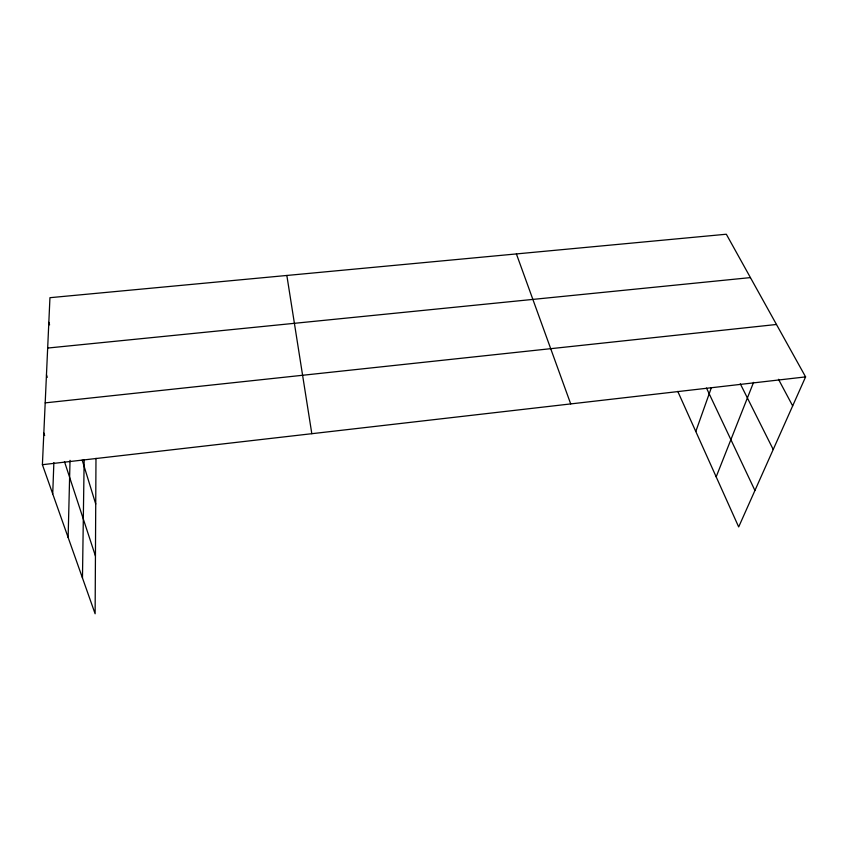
<?xml version="1.0" encoding="UTF-8"?>
<svg xmlns="http://www.w3.org/2000/svg" width="848" height="848" viewBox="0 0 848 848"><rect width="100%" height="100%" fill="white"/><g stroke="black" fill="none" stroke-linecap="round" stroke-linejoin="round"><path stroke-width="1.27" d="M95.983 458.312L95.124 613.772L42.4 464.693L49.947 297.69L726.323 234.228L805.6 376.894L738.682 526.937L677.775 391.394M82.468 578.007L84.164 459.627M68.126 537.441L70.034 460.347M52.724 493.875L53.869 462.573M695.795 431.494L711.345 387.716M716.178 476.841L753.565 382.363M42.4 464.693L805.6 376.894M45.188 402.874L776.471 324.477M47.668 348.051L750.427 277.603M778.485 379.289L792.668 405.885M740.293 383.805L773.217 449.504M706.479 388.055L754.932 490.494M516.4 253.923L570.704 403.913M43.831 433.052L44.668 435.512M64.459 461.577L95.442 556.002M46.46 374.858L47.255 377.36M82.192 460.082L95.729 504.03M48.834 322.346L49.587 324.869M286.847 275.462L311.82 433.699"/></g></svg>
